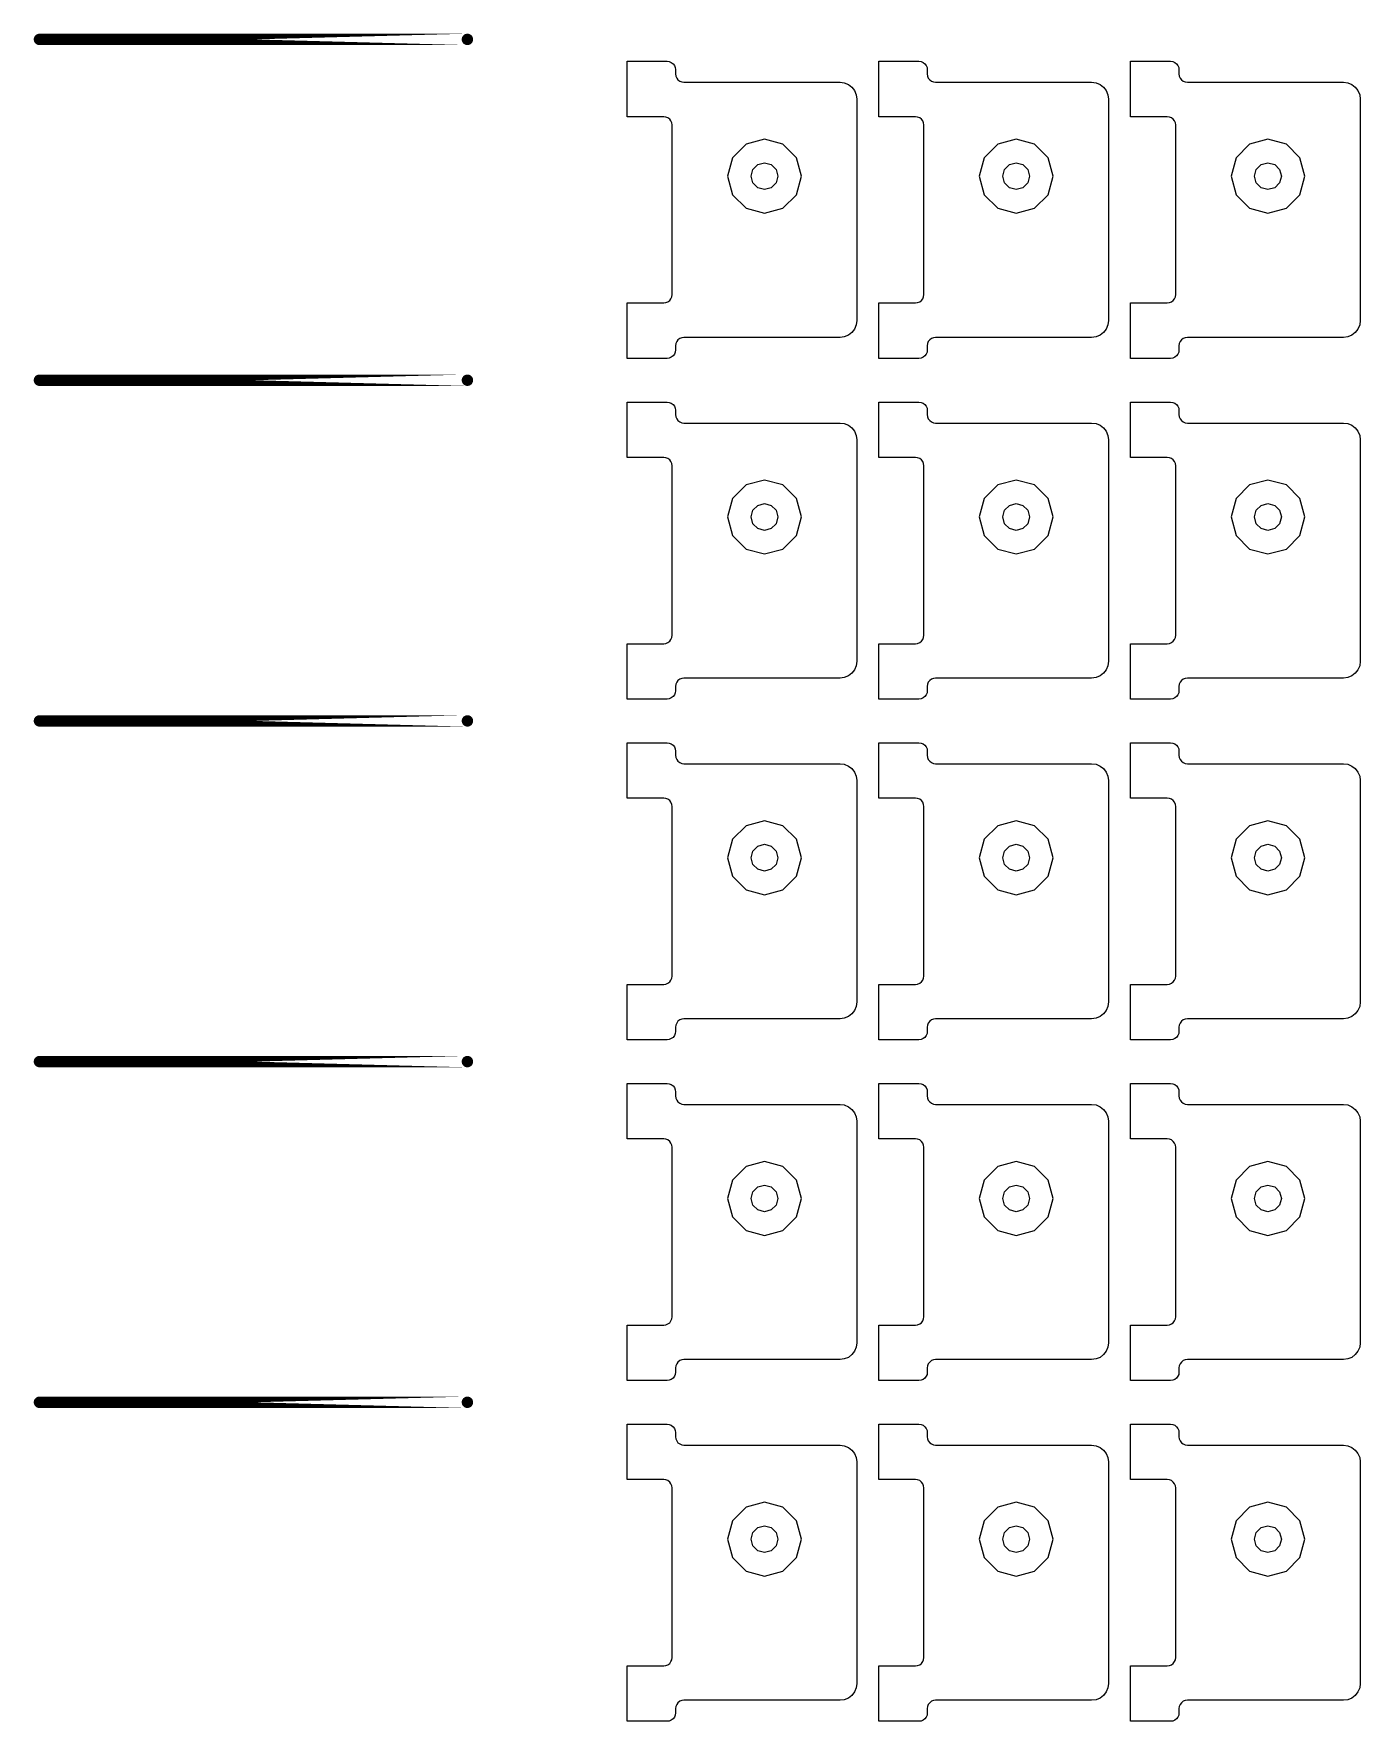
# Model space of a CAD drawing. Extents: x 11 to 212, y 11 to 212.
# Drawn here: x 46.96 to 56.26, y 85.08 to 96.91 of the extents above; entities that cross this region are included whole.
import ezdxf

# ---------------------------------------------------------------- set-up
doc = ezdxf.new("R2010")
doc.units = 0
doc.layers.get('0').update_dxf_attribs({"linetype": 'continuous'})
doc.layers.add('G', color=7, linetype='continuous')

# ---------------------------------------------------------------- blocks, each defined once
blk = doc.blocks.new('cutlineendpoint')
at = {"const_width": 0.04}
blk.add_lwpolyline([(-0.02, 0, 1), (0.02, 0, 1)], format="xyb", close=True, dxfattribs=at)

msp = doc.modelspace()

# ---------------------------------------------------------------- linework, layer by layer
at = {"layer": 'G', "const_width": 0.08}
for points in [[(50, 96.871), (47, 96.871)], [(50, 94.482), (47, 94.482)], [(50, 92.094), (47, 92.094)], [(50, 89.706), (47, 89.706)], [(50, 87.318), (47, 87.318)]]:
    msp.add_lwpolyline(points, close=True, dxfattribs=at)
at = {"layer": 'G'}
for points in [[(51.376, 95.024), (51.392, 95.026), (51.406, 95.031), (51.418, 95.041), (51.427, 95.053), (51.433, 95.067), (51.435, 95.082), (51.435, 96.271), (51.433, 96.286), (51.427, 96.3), (51.418, 96.312), (51.406, 96.322), (51.392, 96.327), (51.376, 96.329), (51.12, 96.329), (51.12, 96.718), (51.4, 96.718), (51.415, 96.716), (51.429, 96.71), (51.442, 96.7), (51.451, 96.688), (51.457, 96.674), (51.459, 96.659), (51.459, 96.629), (51.461, 96.614), (51.467, 96.6), (51.476, 96.588), (51.488, 96.578), (51.502, 96.573), (51.518, 96.571), (52.612, 96.571), (52.642, 96.567), (52.671, 96.555), (52.695, 96.536), (52.714, 96.512), (52.725, 96.483), (52.729, 96.453), (52.729, 94.9), (52.725, 94.87), (52.714, 94.841), (52.695, 94.817), (52.671, 94.798), (52.642, 94.786), (52.612, 94.782), (51.518, 94.782), (51.502, 94.78), (51.488, 94.774), (51.476, 94.765), (51.467, 94.753), (51.461, 94.739), (51.459, 94.724), (51.459, 94.694), (51.457, 94.679), (51.451, 94.665), (51.442, 94.653), (51.429, 94.643), (51.415, 94.637), (51.4, 94.635), (51.12, 94.635), (51.12, 95.024)], [(53.141, 95.024), (53.156, 95.026), (53.171, 95.031), (53.183, 95.041), (53.192, 95.053), (53.198, 95.067), (53.2, 95.082), (53.2, 96.271), (53.198, 96.286), (53.192, 96.3), (53.183, 96.312), (53.171, 96.322), (53.156, 96.327), (53.141, 96.329), (52.885, 96.329), (52.885, 96.718), (53.165, 96.718), (53.18, 96.716), (53.194, 96.71), (53.206, 96.7), (53.216, 96.688), (53.222, 96.674), (53.224, 96.659), (53.224, 96.629), (53.226, 96.614), (53.231, 96.6), (53.241, 96.588), (53.253, 96.578), (53.267, 96.573), (53.282, 96.571), (54.376, 96.571), (54.407, 96.567), (54.435, 96.555), (54.46, 96.536), (54.478, 96.512), (54.49, 96.483), (54.494, 96.453), (54.494, 94.9), (54.49, 94.87), (54.478, 94.841), (54.46, 94.817), (54.435, 94.798), (54.407, 94.786), (54.376, 94.782), (53.282, 94.782), (53.267, 94.78), (53.253, 94.774), (53.241, 94.765), (53.231, 94.753), (53.226, 94.739), (53.224, 94.724), (53.224, 94.694), (53.222, 94.679), (53.216, 94.665), (53.206, 94.653), (53.194, 94.643), (53.18, 94.637), (53.165, 94.635), (52.885, 94.635), (52.885, 95.024)], [(54.906, 95.024), (54.921, 95.026), (54.935, 95.031), (54.947, 95.041), (54.957, 95.053), (54.963, 95.067), (54.965, 95.082), (54.965, 96.271), (54.963, 96.286), (54.957, 96.3), (54.947, 96.312), (54.935, 96.322), (54.921, 96.327), (54.906, 96.329), (54.649, 96.329), (54.649, 96.718), (54.929, 96.718), (54.945, 96.716), (54.959, 96.71), (54.971, 96.7), (54.98, 96.688), (54.986, 96.674), (54.988, 96.659), (54.988, 96.629), (54.99, 96.614), (54.996, 96.6), (55.005, 96.588), (55.018, 96.578), (55.032, 96.573), (55.047, 96.571), (56.141, 96.571), (56.172, 96.567), (56.2, 96.555), (56.224, 96.536), (56.243, 96.512), (56.255, 96.483), (56.259, 96.453), (56.259, 94.9), (56.255, 94.87), (56.243, 94.841), (56.224, 94.817), (56.2, 94.798), (56.172, 94.786), (56.141, 94.782), (55.047, 94.782), (55.032, 94.78), (55.018, 94.774), (55.005, 94.765), (54.996, 94.753), (54.99, 94.739), (54.988, 94.724), (54.988, 94.694), (54.986, 94.679), (54.98, 94.665), (54.971, 94.653), (54.959, 94.643), (54.945, 94.637), (54.929, 94.635), (54.649, 94.635), (54.649, 95.024)], [(52.307, 95.782), (52.341, 95.912), (52.307, 96.041), (52.212, 96.136), (52.082, 96.171), (51.953, 96.136), (51.858, 96.041), (51.824, 95.912), (51.858, 95.782), (51.953, 95.688), (52.082, 95.653), (52.212, 95.688)], [(54.071, 95.782), (54.106, 95.912), (54.071, 96.041), (53.976, 96.136), (53.847, 96.171), (53.718, 96.136), (53.623, 96.041), (53.588, 95.912), (53.623, 95.782), (53.718, 95.688), (53.847, 95.653), (53.976, 95.688)], [(55.836, 95.782), (55.871, 95.912), (55.836, 96.041), (55.741, 96.136), (55.612, 96.171), (55.482, 96.136), (55.388, 96.041), (55.353, 95.912), (55.388, 95.782), (55.482, 95.688), (55.612, 95.653), (55.741, 95.688)], [(52.176, 95.912), (52.164, 95.865), (52.129, 95.83), (52.082, 95.818), (52.035, 95.83), (52.001, 95.865), (51.988, 95.912), (52.001, 95.959), (52.035, 95.993), (52.082, 96.006), (52.129, 95.993), (52.164, 95.959)], [(53.941, 95.912), (53.929, 95.865), (53.894, 95.83), (53.847, 95.818), (53.8, 95.83), (53.766, 95.865), (53.753, 95.912), (53.766, 95.959), (53.8, 95.993), (53.847, 96.006), (53.894, 95.993), (53.929, 95.959)], [(55.706, 95.912), (55.693, 95.865), (55.659, 95.83), (55.612, 95.818), (55.565, 95.83), (55.53, 95.865), (55.518, 95.912), (55.53, 95.959), (55.565, 95.993), (55.612, 96.006), (55.659, 95.993), (55.693, 95.959)], [(51.376, 92.635), (51.392, 92.637), (51.406, 92.643), (51.418, 92.653), (51.427, 92.665), (51.433, 92.679), (51.435, 92.694), (51.435, 93.882), (51.433, 93.898), (51.427, 93.912), (51.418, 93.924), (51.406, 93.933), (51.392, 93.939), (51.376, 93.941), (51.12, 93.941), (51.12, 94.329), (51.4, 94.329), (51.415, 94.327), (51.429, 94.322), (51.442, 94.312), (51.451, 94.3), (51.457, 94.286), (51.459, 94.271), (51.459, 94.241), (51.461, 94.226), (51.467, 94.212), (51.476, 94.2), (51.488, 94.19), (51.502, 94.184), (51.518, 94.182), (52.612, 94.182), (52.642, 94.178), (52.671, 94.167), (52.695, 94.148), (52.714, 94.124), (52.725, 94.095), (52.729, 94.065), (52.729, 92.512), (52.725, 92.481), (52.714, 92.453), (52.695, 92.429), (52.671, 92.41), (52.642, 92.398), (52.612, 92.394), (51.518, 92.394), (51.502, 92.392), (51.488, 92.386), (51.476, 92.377), (51.467, 92.365), (51.461, 92.351), (51.459, 92.335), (51.459, 92.306), (51.457, 92.291), (51.451, 92.276), (51.442, 92.264), (51.429, 92.255), (51.415, 92.249), (51.4, 92.247), (51.12, 92.247), (51.12, 92.635)], [(53.141, 92.635), (53.156, 92.637), (53.171, 92.643), (53.183, 92.653), (53.192, 92.665), (53.198, 92.679), (53.2, 92.694), (53.2, 93.882), (53.198, 93.898), (53.192, 93.912), (53.183, 93.924), (53.171, 93.933), (53.156, 93.939), (53.141, 93.941), (52.885, 93.941), (52.885, 94.329), (53.165, 94.329), (53.18, 94.327), (53.194, 94.322), (53.206, 94.312), (53.216, 94.3), (53.222, 94.286), (53.224, 94.271), (53.224, 94.241), (53.226, 94.226), (53.231, 94.212), (53.241, 94.2), (53.253, 94.19), (53.267, 94.184), (53.282, 94.182), (54.376, 94.182), (54.407, 94.178), (54.435, 94.167), (54.46, 94.148), (54.478, 94.124), (54.49, 94.095), (54.494, 94.065), (54.494, 92.512), (54.49, 92.481), (54.478, 92.453), (54.46, 92.429), (54.435, 92.41), (54.407, 92.398), (54.376, 92.394), (53.282, 92.394), (53.267, 92.392), (53.253, 92.386), (53.241, 92.377), (53.231, 92.365), (53.226, 92.351), (53.224, 92.335), (53.224, 92.306), (53.222, 92.291), (53.216, 92.276), (53.206, 92.264), (53.194, 92.255), (53.18, 92.249), (53.165, 92.247), (52.885, 92.247), (52.885, 92.635)], [(54.906, 92.635), (54.921, 92.637), (54.935, 92.643), (54.947, 92.653), (54.957, 92.665), (54.963, 92.679), (54.965, 92.694), (54.965, 93.882), (54.963, 93.898), (54.957, 93.912), (54.947, 93.924), (54.935, 93.933), (54.921, 93.939), (54.906, 93.941), (54.649, 93.941), (54.649, 94.329), (54.929, 94.329), (54.945, 94.327), (54.959, 94.322), (54.971, 94.312), (54.98, 94.3), (54.986, 94.286), (54.988, 94.271), (54.988, 94.241), (54.99, 94.226), (54.996, 94.212), (55.005, 94.2), (55.018, 94.19), (55.032, 94.184), (55.047, 94.182), (56.141, 94.182), (56.172, 94.178), (56.2, 94.167), (56.224, 94.148), (56.243, 94.124), (56.255, 94.095), (56.259, 94.065), (56.259, 92.512), (56.255, 92.481), (56.243, 92.453), (56.224, 92.429), (56.2, 92.41), (56.172, 92.398), (56.141, 92.394), (55.047, 92.394), (55.032, 92.392), (55.018, 92.386), (55.005, 92.377), (54.996, 92.365), (54.99, 92.351), (54.988, 92.335), (54.988, 92.306), (54.986, 92.291), (54.98, 92.276), (54.971, 92.264), (54.959, 92.255), (54.945, 92.249), (54.929, 92.247), (54.649, 92.247), (54.649, 92.635)], [(52.307, 93.394), (52.341, 93.524), (52.307, 93.653), (52.212, 93.748), (52.082, 93.782), (51.953, 93.748), (51.858, 93.653), (51.824, 93.524), (51.858, 93.394), (51.953, 93.299), (52.082, 93.265), (52.212, 93.299)], [(54.071, 93.394), (54.106, 93.524), (54.071, 93.653), (53.976, 93.748), (53.847, 93.782), (53.718, 93.748), (53.623, 93.653), (53.588, 93.524), (53.623, 93.394), (53.718, 93.299), (53.847, 93.265), (53.976, 93.299)], [(55.836, 93.394), (55.871, 93.524), (55.836, 93.653), (55.741, 93.748), (55.612, 93.782), (55.482, 93.748), (55.388, 93.653), (55.353, 93.524), (55.388, 93.394), (55.482, 93.299), (55.612, 93.265), (55.741, 93.299)], [(52.176, 93.524), (52.164, 93.476), (52.129, 93.442), (52.082, 93.429), (52.035, 93.442), (52.001, 93.476), (51.988, 93.524), (52.001, 93.571), (52.035, 93.605), (52.082, 93.618), (52.129, 93.605), (52.164, 93.571)], [(53.941, 93.524), (53.929, 93.476), (53.894, 93.442), (53.847, 93.429), (53.8, 93.442), (53.766, 93.476), (53.753, 93.524), (53.766, 93.571), (53.8, 93.605), (53.847, 93.618), (53.894, 93.605), (53.929, 93.571)], [(55.706, 93.524), (55.693, 93.476), (55.659, 93.442), (55.612, 93.429), (55.565, 93.442), (55.53, 93.476), (55.518, 93.524), (55.53, 93.571), (55.565, 93.605), (55.612, 93.618), (55.659, 93.605), (55.693, 93.571)], [(51.376, 90.247), (51.392, 90.249), (51.406, 90.255), (51.418, 90.264), (51.427, 90.276), (51.433, 90.291), (51.435, 90.306), (51.435, 91.494), (51.433, 91.509), (51.427, 91.524), (51.418, 91.536), (51.406, 91.545), (51.392, 91.551), (51.376, 91.553), (51.12, 91.553), (51.12, 91.941), (51.4, 91.941), (51.415, 91.939), (51.429, 91.933), (51.442, 91.924), (51.451, 91.912), (51.457, 91.898), (51.459, 91.882), (51.459, 91.853), (51.461, 91.838), (51.467, 91.824), (51.476, 91.811), (51.488, 91.802), (51.502, 91.796), (51.518, 91.794), (52.612, 91.794), (52.642, 91.79), (52.671, 91.778), (52.695, 91.76), (52.714, 91.735), (52.725, 91.707), (52.729, 91.676), (52.729, 90.124), (52.725, 90.093), (52.714, 90.065), (52.695, 90.04), (52.671, 90.022), (52.642, 90.01), (52.612, 90.006), (51.518, 90.006), (51.502, 90.004), (51.488, 89.998), (51.476, 89.989), (51.467, 89.976), (51.461, 89.962), (51.459, 89.947), (51.459, 89.918), (51.457, 89.902), (51.451, 89.888), (51.442, 89.876), (51.429, 89.867), (51.415, 89.861), (51.4, 89.859), (51.12, 89.859), (51.12, 90.247)], [(53.141, 90.247), (53.156, 90.249), (53.171, 90.255), (53.183, 90.264), (53.192, 90.276), (53.198, 90.291), (53.2, 90.306), (53.2, 91.494), (53.198, 91.509), (53.192, 91.524), (53.183, 91.536), (53.171, 91.545), (53.156, 91.551), (53.141, 91.553), (52.885, 91.553), (52.885, 91.941), (53.165, 91.941), (53.18, 91.939), (53.194, 91.933), (53.206, 91.924), (53.216, 91.912), (53.222, 91.898), (53.224, 91.882), (53.224, 91.853), (53.226, 91.838), (53.231, 91.824), (53.241, 91.811), (53.253, 91.802), (53.267, 91.796), (53.282, 91.794), (54.376, 91.794), (54.407, 91.79), (54.435, 91.778), (54.46, 91.76), (54.478, 91.735), (54.49, 91.707), (54.494, 91.676), (54.494, 90.124), (54.49, 90.093), (54.478, 90.065), (54.46, 90.04), (54.435, 90.022), (54.407, 90.01), (54.376, 90.006), (53.282, 90.006), (53.267, 90.004), (53.253, 89.998), (53.241, 89.989), (53.231, 89.976), (53.226, 89.962), (53.224, 89.947), (53.224, 89.918), (53.222, 89.902), (53.216, 89.888), (53.206, 89.876), (53.194, 89.867), (53.18, 89.861), (53.165, 89.859), (52.885, 89.859), (52.885, 90.247)], [(54.906, 90.247), (54.921, 90.249), (54.935, 90.255), (54.947, 90.264), (54.957, 90.276), (54.963, 90.291), (54.965, 90.306), (54.965, 91.494), (54.963, 91.509), (54.957, 91.524), (54.947, 91.536), (54.935, 91.545), (54.921, 91.551), (54.906, 91.553), (54.649, 91.553), (54.649, 91.941), (54.929, 91.941), (54.945, 91.939), (54.959, 91.933), (54.971, 91.924), (54.98, 91.912), (54.986, 91.898), (54.988, 91.882), (54.988, 91.853), (54.99, 91.838), (54.996, 91.824), (55.005, 91.811), (55.018, 91.802), (55.032, 91.796), (55.047, 91.794), (56.141, 91.794), (56.172, 91.79), (56.2, 91.778), (56.224, 91.76), (56.243, 91.735), (56.255, 91.707), (56.259, 91.676), (56.259, 90.124), (56.255, 90.093), (56.243, 90.065), (56.224, 90.04), (56.2, 90.022), (56.172, 90.01), (56.141, 90.006), (55.047, 90.006), (55.032, 90.004), (55.018, 89.998), (55.005, 89.989), (54.996, 89.976), (54.99, 89.962), (54.988, 89.947), (54.988, 89.918), (54.986, 89.902), (54.98, 89.888), (54.971, 89.876), (54.959, 89.867), (54.945, 89.861), (54.929, 89.859), (54.649, 89.859), (54.649, 90.247)], [(52.307, 91.006), (52.341, 91.135), (52.307, 91.265), (52.212, 91.359), (52.082, 91.394), (51.953, 91.359), (51.858, 91.265), (51.824, 91.135), (51.858, 91.006), (51.953, 90.911), (52.082, 90.876), (52.212, 90.911)], [(54.071, 91.006), (54.106, 91.135), (54.071, 91.265), (53.976, 91.359), (53.847, 91.394), (53.718, 91.359), (53.623, 91.265), (53.588, 91.135), (53.623, 91.006), (53.718, 90.911), (53.847, 90.876), (53.976, 90.911)], [(55.836, 91.006), (55.871, 91.135), (55.836, 91.265), (55.741, 91.359), (55.612, 91.394), (55.482, 91.359), (55.388, 91.265), (55.353, 91.135), (55.388, 91.006), (55.482, 90.911), (55.612, 90.876), (55.741, 90.911)], [(52.176, 91.135), (52.164, 91.088), (52.129, 91.054), (52.082, 91.041), (52.035, 91.054), (52.001, 91.088), (51.988, 91.135), (52.001, 91.182), (52.035, 91.217), (52.082, 91.229), (52.129, 91.217), (52.164, 91.182)], [(53.941, 91.135), (53.929, 91.088), (53.894, 91.054), (53.847, 91.041), (53.8, 91.054), (53.766, 91.088), (53.753, 91.135), (53.766, 91.182), (53.8, 91.217), (53.847, 91.229), (53.894, 91.217), (53.929, 91.182)], [(55.706, 91.135), (55.693, 91.088), (55.659, 91.054), (55.612, 91.041), (55.565, 91.054), (55.53, 91.088), (55.518, 91.135), (55.53, 91.182), (55.565, 91.217), (55.612, 91.229), (55.659, 91.217), (55.693, 91.182)], [(51.376, 87.859), (51.392, 87.861), (51.406, 87.867), (51.418, 87.876), (51.427, 87.888), (51.433, 87.902), (51.435, 87.918), (51.435, 89.106), (51.433, 89.121), (51.427, 89.135), (51.418, 89.147), (51.406, 89.157), (51.392, 89.163), (51.376, 89.165), (51.12, 89.165), (51.12, 89.553), (51.4, 89.553), (51.415, 89.551), (51.429, 89.545), (51.442, 89.536), (51.451, 89.524), (51.457, 89.509), (51.459, 89.494), (51.459, 89.465), (51.461, 89.449), (51.467, 89.435), (51.476, 89.423), (51.488, 89.414), (51.502, 89.408), (51.518, 89.406), (52.612, 89.406), (52.642, 89.402), (52.671, 89.39), (52.695, 89.371), (52.714, 89.347), (52.725, 89.319), (52.729, 89.288), (52.729, 87.735), (52.725, 87.705), (52.714, 87.676), (52.695, 87.652), (52.671, 87.633), (52.642, 87.622), (52.612, 87.618), (51.518, 87.618), (51.502, 87.616), (51.488, 87.61), (51.476, 87.6), (51.467, 87.588), (51.461, 87.574), (51.459, 87.559), (51.459, 87.529), (51.457, 87.514), (51.451, 87.5), (51.442, 87.488), (51.429, 87.478), (51.415, 87.473), (51.4, 87.471), (51.12, 87.471), (51.12, 87.859)], [(53.141, 87.859), (53.156, 87.861), (53.171, 87.867), (53.183, 87.876), (53.192, 87.888), (53.198, 87.902), (53.2, 87.918), (53.2, 89.106), (53.198, 89.121), (53.192, 89.135), (53.183, 89.147), (53.171, 89.157), (53.156, 89.163), (53.141, 89.165), (52.885, 89.165), (52.885, 89.553), (53.165, 89.553), (53.18, 89.551), (53.194, 89.545), (53.206, 89.536), (53.216, 89.524), (53.222, 89.509), (53.224, 89.494), (53.224, 89.465), (53.226, 89.449), (53.231, 89.435), (53.241, 89.423), (53.253, 89.414), (53.267, 89.408), (53.282, 89.406), (54.376, 89.406), (54.407, 89.402), (54.435, 89.39), (54.46, 89.371), (54.478, 89.347), (54.49, 89.319), (54.494, 89.288), (54.494, 87.735), (54.49, 87.705), (54.478, 87.676), (54.46, 87.652), (54.435, 87.633), (54.407, 87.622), (54.376, 87.618), (53.282, 87.618), (53.267, 87.616), (53.253, 87.61), (53.241, 87.6), (53.231, 87.588), (53.226, 87.574), (53.224, 87.559), (53.224, 87.529), (53.222, 87.514), (53.216, 87.5), (53.206, 87.488), (53.194, 87.478), (53.18, 87.473), (53.165, 87.471), (52.885, 87.471), (52.885, 87.859)], [(54.906, 87.859), (54.921, 87.861), (54.935, 87.867), (54.947, 87.876), (54.957, 87.888), (54.963, 87.902), (54.965, 87.918), (54.965, 89.106), (54.963, 89.121), (54.957, 89.135), (54.947, 89.147), (54.935, 89.157), (54.921, 89.163), (54.906, 89.165), (54.649, 89.165), (54.649, 89.553), (54.929, 89.553), (54.945, 89.551), (54.959, 89.545), (54.971, 89.536), (54.98, 89.524), (54.986, 89.509), (54.988, 89.494), (54.988, 89.465), (54.99, 89.449), (54.996, 89.435), (55.005, 89.423), (55.018, 89.414), (55.032, 89.408), (55.047, 89.406), (56.141, 89.406), (56.172, 89.402), (56.2, 89.39), (56.224, 89.371), (56.243, 89.347), (56.255, 89.319), (56.259, 89.288), (56.259, 87.735), (56.255, 87.705), (56.243, 87.676), (56.224, 87.652), (56.2, 87.633), (56.172, 87.622), (56.141, 87.618), (55.047, 87.618), (55.032, 87.616), (55.018, 87.61), (55.005, 87.6), (54.996, 87.588), (54.99, 87.574), (54.988, 87.559), (54.988, 87.529), (54.986, 87.514), (54.98, 87.5), (54.971, 87.488), (54.959, 87.478), (54.945, 87.473), (54.929, 87.471), (54.649, 87.471), (54.649, 87.859)], [(52.307, 88.618), (52.341, 88.747), (52.307, 88.876), (52.212, 88.971), (52.082, 89.006), (51.953, 88.971), (51.858, 88.876), (51.824, 88.747), (51.858, 88.618), (51.953, 88.523), (52.082, 88.488), (52.212, 88.523)], [(54.071, 88.618), (54.106, 88.747), (54.071, 88.876), (53.976, 88.971), (53.847, 89.006), (53.718, 88.971), (53.623, 88.876), (53.588, 88.747), (53.623, 88.618), (53.718, 88.523), (53.847, 88.488), (53.976, 88.523)], [(55.836, 88.618), (55.871, 88.747), (55.836, 88.876), (55.741, 88.971), (55.612, 89.006), (55.482, 88.971), (55.388, 88.876), (55.353, 88.747), (55.388, 88.618), (55.482, 88.523), (55.612, 88.488), (55.741, 88.523)], [(52.176, 88.747), (52.164, 88.7), (52.129, 88.666), (52.082, 88.653), (52.035, 88.666), (52.001, 88.7), (51.988, 88.747), (52.001, 88.794), (52.035, 88.829), (52.082, 88.841), (52.129, 88.829), (52.164, 88.794)], [(53.941, 88.747), (53.929, 88.7), (53.894, 88.666), (53.847, 88.653), (53.8, 88.666), (53.766, 88.7), (53.753, 88.747), (53.766, 88.794), (53.8, 88.829), (53.847, 88.841), (53.894, 88.829), (53.929, 88.794)], [(55.706, 88.747), (55.693, 88.7), (55.659, 88.666), (55.612, 88.653), (55.565, 88.666), (55.53, 88.7), (55.518, 88.747), (55.53, 88.794), (55.565, 88.829), (55.612, 88.841), (55.659, 88.829), (55.693, 88.794)], [(51.376, 85.471), (51.392, 85.473), (51.406, 85.478), (51.418, 85.488), (51.427, 85.5), (51.433, 85.514), (51.435, 85.529), (51.435, 86.718), (51.433, 86.733), (51.427, 86.747), (51.418, 86.759), (51.406, 86.769), (51.392, 86.774), (51.376, 86.776), (51.12, 86.776), (51.12, 87.165), (51.4, 87.165), (51.415, 87.163), (51.429, 87.157), (51.442, 87.147), (51.451, 87.135), (51.457, 87.121), (51.459, 87.106), (51.459, 87.076), (51.461, 87.061), (51.467, 87.047), (51.476, 87.035), (51.488, 87.026), (51.502, 87.02), (51.518, 87.018), (52.612, 87.018), (52.642, 87.014), (52.671, 87.002), (52.695, 86.983), (52.714, 86.959), (52.725, 86.93), (52.729, 86.9), (52.729, 85.347), (52.725, 85.317), (52.714, 85.288), (52.695, 85.264), (52.671, 85.245), (52.642, 85.233), (52.612, 85.229), (51.518, 85.229), (51.502, 85.227), (51.488, 85.222), (51.476, 85.212), (51.467, 85.2), (51.461, 85.186), (51.459, 85.171), (51.459, 85.141), (51.457, 85.126), (51.451, 85.112), (51.442, 85.1), (51.429, 85.09), (51.415, 85.084), (51.4, 85.082), (51.12, 85.082), (51.12, 85.471)], [(53.141, 85.471), (53.156, 85.473), (53.171, 85.478), (53.183, 85.488), (53.192, 85.5), (53.198, 85.514), (53.2, 85.529), (53.2, 86.718), (53.198, 86.733), (53.192, 86.747), (53.183, 86.759), (53.171, 86.769), (53.156, 86.774), (53.141, 86.776), (52.885, 86.776), (52.885, 87.165), (53.165, 87.165), (53.18, 87.163), (53.194, 87.157), (53.206, 87.147), (53.216, 87.135), (53.222, 87.121), (53.224, 87.106), (53.224, 87.076), (53.226, 87.061), (53.231, 87.047), (53.241, 87.035), (53.253, 87.026), (53.267, 87.02), (53.282, 87.018), (54.376, 87.018), (54.407, 87.014), (54.435, 87.002), (54.46, 86.983), (54.478, 86.959), (54.49, 86.93), (54.494, 86.9), (54.494, 85.347), (54.49, 85.317), (54.478, 85.288), (54.46, 85.264), (54.435, 85.245), (54.407, 85.233), (54.376, 85.229), (53.282, 85.229), (53.267, 85.227), (53.253, 85.222), (53.241, 85.212), (53.231, 85.2), (53.226, 85.186), (53.224, 85.171), (53.224, 85.141), (53.222, 85.126), (53.216, 85.112), (53.206, 85.1), (53.194, 85.09), (53.18, 85.084), (53.165, 85.082), (52.885, 85.082), (52.885, 85.471)], [(54.906, 85.471), (54.921, 85.473), (54.935, 85.478), (54.947, 85.488), (54.957, 85.5), (54.963, 85.514), (54.965, 85.529), (54.965, 86.718), (54.963, 86.733), (54.957, 86.747), (54.947, 86.759), (54.935, 86.769), (54.921, 86.774), (54.906, 86.776), (54.649, 86.776), (54.649, 87.165), (54.929, 87.165), (54.945, 87.163), (54.959, 87.157), (54.971, 87.147), (54.98, 87.135), (54.986, 87.121), (54.988, 87.106), (54.988, 87.076), (54.99, 87.061), (54.996, 87.047), (55.005, 87.035), (55.018, 87.026), (55.032, 87.02), (55.047, 87.018), (56.141, 87.018), (56.172, 87.014), (56.2, 87.002), (56.224, 86.983), (56.243, 86.959), (56.255, 86.93), (56.259, 86.9), (56.259, 85.347), (56.255, 85.317), (56.243, 85.288), (56.224, 85.264), (56.2, 85.245), (56.172, 85.233), (56.141, 85.229), (55.047, 85.229), (55.032, 85.227), (55.018, 85.222), (55.005, 85.212), (54.996, 85.2), (54.99, 85.186), (54.988, 85.171), (54.988, 85.141), (54.986, 85.126), (54.98, 85.112), (54.971, 85.1), (54.959, 85.09), (54.945, 85.084), (54.929, 85.082), (54.649, 85.082), (54.649, 85.471)], [(52.307, 86.229), (52.341, 86.359), (52.307, 86.488), (52.212, 86.583), (52.082, 86.618), (51.953, 86.583), (51.858, 86.488), (51.824, 86.359), (51.858, 86.229), (51.953, 86.135), (52.082, 86.1), (52.212, 86.135)], [(54.071, 86.229), (54.106, 86.359), (54.071, 86.488), (53.976, 86.583), (53.847, 86.618), (53.718, 86.583), (53.623, 86.488), (53.588, 86.359), (53.623, 86.229), (53.718, 86.135), (53.847, 86.1), (53.976, 86.135)], [(55.836, 86.229), (55.871, 86.359), (55.836, 86.488), (55.741, 86.583), (55.612, 86.618), (55.482, 86.583), (55.388, 86.488), (55.353, 86.359), (55.388, 86.229), (55.482, 86.135), (55.612, 86.1), (55.741, 86.135)], [(52.176, 86.359), (52.164, 86.312), (52.129, 86.277), (52.082, 86.265), (52.035, 86.277), (52.001, 86.312), (51.988, 86.359), (52.001, 86.406), (52.035, 86.44), (52.082, 86.453), (52.129, 86.44), (52.164, 86.406)], [(53.941, 86.359), (53.929, 86.312), (53.894, 86.277), (53.847, 86.265), (53.8, 86.277), (53.766, 86.312), (53.753, 86.359), (53.766, 86.406), (53.8, 86.44), (53.847, 86.453), (53.894, 86.44), (53.929, 86.406)], [(55.706, 86.359), (55.693, 86.312), (55.659, 86.277), (55.612, 86.265), (55.565, 86.277), (55.53, 86.312), (55.518, 86.359), (55.53, 86.406), (55.565, 86.44), (55.612, 86.453), (55.659, 86.44), (55.693, 86.406)]]:
    msp.add_lwpolyline(points, close=True, dxfattribs=at)

# ---------------------------------------------------------------- block references
for p in [(47, 96.871), (50, 96.871), (47, 94.482), (50, 94.482), (47, 92.094), (50, 92.094), (47, 89.706), (50, 89.706), (47, 87.318), (50, 87.318)]:
    msp.add_blockref('cutlineendpoint', p, dxfattribs=at)

doc.saveas('drawing.dxf')
